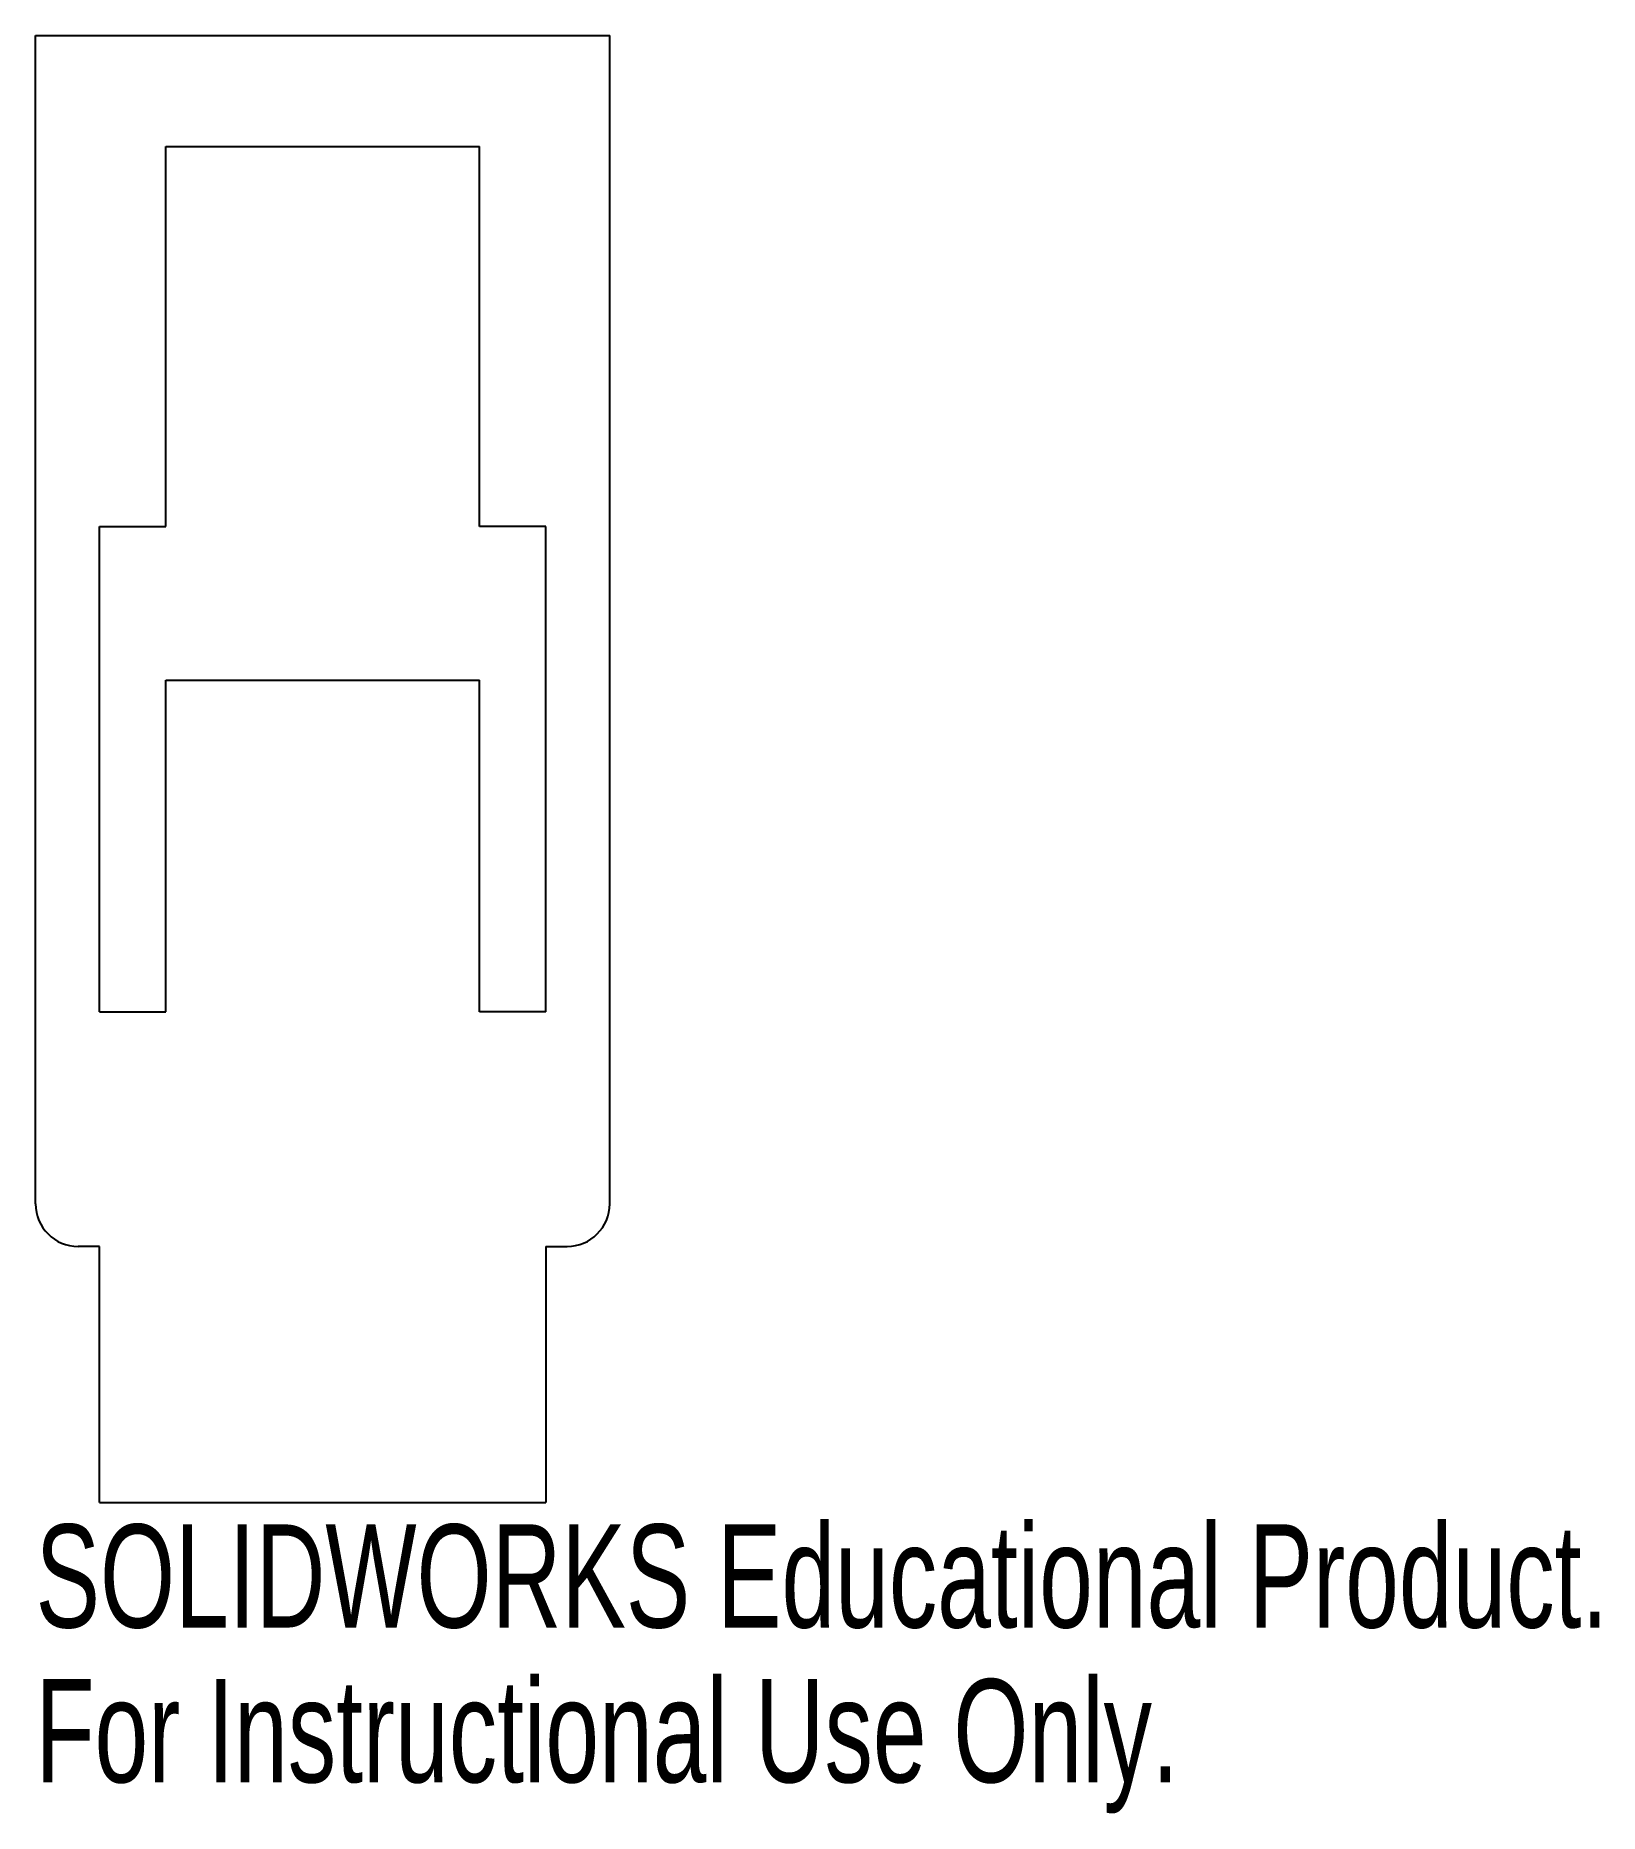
# Model space of a CAD drawing. Header units: millimetres. Extents: x -13.5 to 59.8, y -48.9 to 34.4.
import ezdxf

# ---------------------------------------------------------------- set-up
doc = ezdxf.new("R2010")
doc.units = ezdxf.units.MM
doc.styles.add('SLDTEXTSTYLE0', font='TXT', dxfattribs={"width": 0.7})

msp = doc.modelspace()

# ---------------------------------------------------------------- linework, layer by layer
at = {"color": 7, "linetype": 'Continuous', "lineweight": 25}
for p, q in [((-13.45, 34.366), (13.45, 34.366)), ((-13.45, -20.366), (-13.45, 34.366)), ((13.45, -20.366), (13.45, 34.366)), ((-7.35, 11.366), (-7.35, 29.166)), ((-7.35, 29.166), (7.35, 29.166)), ((7.35, 11.366), (7.35, 29.166)), ((-10.45, -11.366), (-10.45, 11.366)), ((-10.45, 11.366), (-7.35, 11.366)), ((10.45, 11.366), (7.35, 11.366)), ((10.45, -11.366), (10.45, 11.366)), ((-7.35, 4.166), (7.35, 4.166)), ((-7.35, -11.366), (-7.35, 4.166)), ((7.35, -11.366), (7.35, 4.166)), ((-10.45, -11.366), (-7.35, -11.366)), ((10.45, -11.366), (7.35, -11.366)), ((-10.45, -22.366), (-11.45, -22.366)), ((-10.45, -34.366), (-10.45, -22.366)), ((10.45, -22.366), (11.45, -22.366)), ((10.45, -22.366), (10.45, -34.366)), ((-10.45, -34.366), (10.45, -34.366))]:
    msp.add_line(p, q, dxfattribs=at)
for centre, start, end in [((-11.45, -20.366), 180, 270), ((11.45, -20.366), 270, 0)]:
    msp.add_arc(centre, 2, start, end, dxfattribs=at)

# ---------------------------------------------------------------- texts
at = {"color": 7, "linetype": 'Continuous', "char_height": 4.83362, "attachment_point": 1, "style": 'SLDTEXTSTYLE0'}
for s, insert in [('SOLIDWORKS Educational Product.', (-13.45, -35.385)), ('For Instructional Use Only.', (-13.45, -42.636))]:
    msp.add_mtext(s, dxfattribs=dict(at, insert=insert))

doc.saveas('drawing.dxf')
